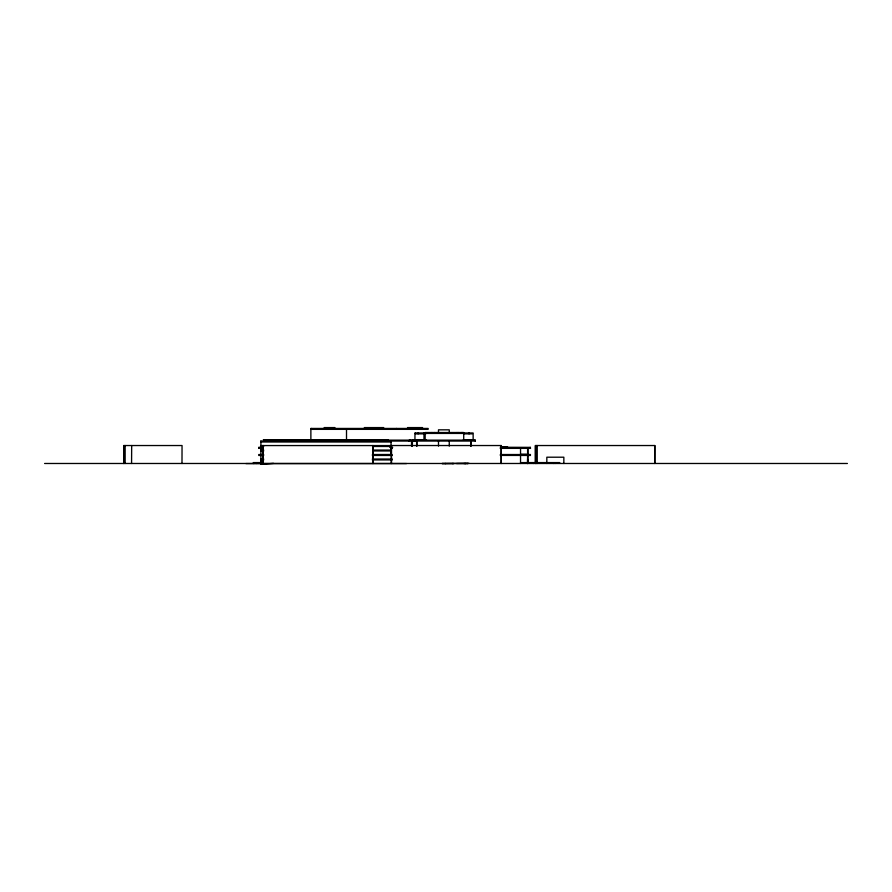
<?xml version="1.0" encoding="UTF-8"?>
<svg xmlns="http://www.w3.org/2000/svg" width="892" height="892" viewBox="0 0 892 892"><rect width="100%" height="100%" fill="white"/><g stroke="black" fill="none" stroke-linecap="round" stroke-linejoin="round"><path stroke-width="1.34" d="M273.465 463.372L260.977 464.375L260.899 459.926M263.207 463.483L263.207 445.532M411.524 446.078L411.524 441.049M501.271 463.483L501.271 445.532L391.253 445.532L391.253 463.483M527.585 463.483L527.585 459.447M263.396 440.146L475.302 440.146L475.302 441.049L298.129 441.049L298.129 440.146M465.446 463.55L463.907 463.539M453.805 463.55L445.197 463.539M465.412 463.55L466.271 463.539M467.988 463.539L467.453 463.539M445.732 463.539L441.997 463.539L469.025 463.305M452.389 463.539L453.259 463.55M409.997 440.146L410.666 440.146M413.464 440.146L414.122 440.146M472.024 440.146L474.276 440.146M456.548 463.539L468.122 463.539M324.153 427.591L334.924 427.591M364.326 427.591L383.705 427.591M407.51 427.591L422.585 427.591M428.149 428.45L310.873 428.45L310.873 440.146M310.873 429.353L428.149 429.353M463.717 432.52L425.172 432.52L425.172 440.146M414.958 432.966L439.7 432.966M448.821 432.966L473.139 432.966M425.172 433.423L463.717 433.423L463.717 440.146M425.74 433.869L414.958 433.869L414.947 440.146M463.762 433.869L473.139 433.869L473.139 440.146M263.396 439.7L388.143 439.7M417.066 439.7L426.443 439.7M463.282 439.7L470.697 439.7M260.709 441.083L391.03 441.083L391.03 454.541M415.705 441.083L411.959 441.083L411.959 446.112L411.926 440.146M260.709 441.986L391.03 441.986M260.709 445.565L391.03 445.576M654.773 445.532L654.773 463.483L654.817 445.532L535.345 445.532L535.345 463.483M260.709 446.468L263.675 446.468M372.856 446.468L391.03 446.468M500.958 446.881L507.593 446.881M258.747 447.271L261.3 447.271M389.815 447.327L392.692 447.327M500.289 447.271L530.495 447.36M258.747 448.263L260.709 448.263M390.596 448.263L392.056 448.263M500.49 448.263L530.495 448.263M258.747 448.353L261.3 448.353M391.03 448.353L392.246 448.353M500.289 448.353L530.495 448.353M260.709 450.059L263.675 450.059M372.856 450.059L391.03 450.059M260.709 450.951L263.675 450.951M372.856 450.951L391.03 450.951M521.441 454.284L526.503 454.284M258.747 454.53L263.686 454.541M372.365 454.53L392.045 454.507M500.289 454.53L530.495 454.541M258.747 455.466L263.686 455.444M372.343 455.444L392.212 455.444M500.267 455.411L530.495 455.444M260.709 459.034L263.686 459.034M372.343 459.034L392.212 459.034M260.709 459.926L263.686 459.926M372.343 459.926L392.212 459.926M261.523 462.591L253.306 462.591L253.306 463.483M521.564 462.591L559.775 462.591M520.37 463.26L526.347 463.26M44.6 463.483L847.4 463.483M245.902 463.572L406.54 463.572M409.238 440.146L408.837 441.049M260.899 463.517L260.899 441.083M260.899 463.483L260.977 464.409M555.069 462.591L555.069 463.483M563.844 463.483L563.844 457.206L546.829 457.206L546.829 463.483M553.397 462.591L553.397 463.483M537.174 445.532L537.174 463.483M536.393 445.532L536.393 463.483M535.523 445.532L535.523 463.483M533.572 462.591L533.572 463.483M530.216 447.36L530.216 448.263M530.216 454.541L530.216 455.444M527.952 448.23L527.952 454.507M527.919 455.411L527.919 463.483M527.618 448.263L527.573 463.517M520.538 448.263L520.538 454.541M520.538 455.411L520.538 463.483M501.159 445.532L501.159 463.483M475.28 440.146L475.28 441.049M471.11 441.049L471.11 446.078M470.786 440.146L470.798 446.112M469.058 432.966L469.058 433.869M462.669 432.52L462.669 433.423M461.432 432.52L461.432 433.423M458.22 432.52L458.22 433.423M456.983 432.52L456.983 433.423M449.256 432.52L449.256 429.832L438.485 429.832L438.485 432.52M449.256 441.049L449.256 446.078M438.485 441.049L438.485 446.078M434.605 432.52L434.605 433.423M431.906 432.52L431.906 433.423M423.968 432.966L423.968 440.146M418.114 432.966L418.114 433.869M416.943 440.146L416.943 446.112M416.631 441.049L416.631 446.078M415.326 432.966L415.326 433.869M412.461 440.146L412.338 446.078M396.583 428.45L396.583 429.353M391.521 445.532L391.521 463.483M372.967 445.532L372.967 463.483M372.845 445.532L372.845 463.483M367.203 428.45L367.203 429.353M346.509 429.353L346.509 440.146M311.241 428.45L311.241 429.353M262.939 445.532L262.939 463.483M256.673 462.58L256.651 463.483M253.874 462.591L253.874 463.483M181.99 463.483L182.046 445.532L123.743 445.532L123.743 463.483M131.681 445.532L131.57 463.483M125.148 445.532L125.148 463.483M123.921 445.532L123.921 463.483"/></g></svg>
